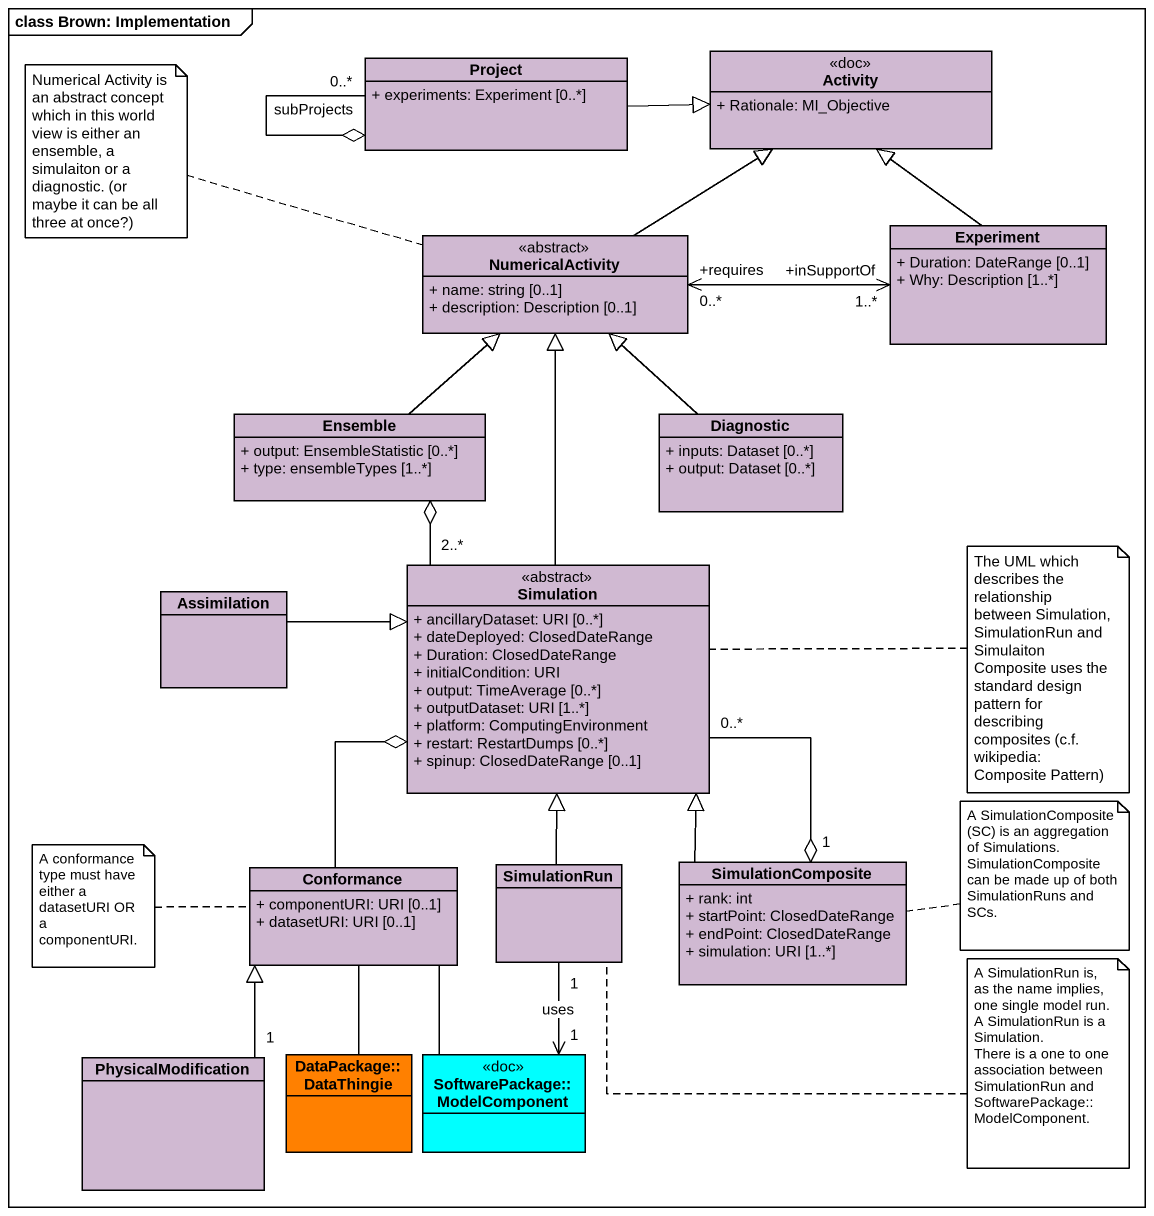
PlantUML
@startuml
mainframe class Brown: Implementation
hide circle
hide empty members
skinparam classAttributeIconSize 0
class Project #D0B9D2 {
  + experiments: Experiment [0..*]
}
class Activity <<doc>> #D0B9D2 {
  + Rationale: MI_Objective
}
class NumericalActivity <<abstract>> #D0B9D2 {
  + name: string [0..1]
  + description: Description [0..1]
}
class Experiment #D0B9D2 {
  + Duration: DateRange [0..1]
  + Why: Description [1..*]
}
class Ensemble #D0B9D2 {
  + output: EnsembleStatistic [0..*]
  + type: ensembleTypes [1..*]
}
class Diagnostic #D0B9D2 {
  + inputs: Dataset [0..*]
  + output: Dataset [0..*]
}
class Assimilation #D0B9D2
class Simulation <<abstract>> #D0B9D2 {
  + ancillaryDataset: URI [0..*]
  + dateDeployed: ClosedDateRange
  + Duration: ClosedDateRange
  + initialCondition: URI
  + output: TimeAverage [0..*]
  + outputDataset: URI [1..*]
  + platform: ComputingEnvironment
  + restart: RestartDumps [0..*]
  + spinup: ClosedDateRange [0..1]
}
class Conformance #D0B9D2 {
  + componentURI: URI [0..1]
  + datasetURI: URI [0..1]
}
class SimulationRun #D0B9D2
class SimulationComposite #D0B9D2 {
  + rank: int
  + startPoint: ClosedDateRange
  + endPoint: ClosedDateRange
  + simulation: URI [1..*]
}
class PhysicalModification #D0B9D2
class "DataPackage::DataThingie" as DataPackage_DataThingie #FF8000
class "SoftwarePackage::ModelComponent" as SoftwarePackage <<doc>> #00FFFF
Project "0..*" --o Project : subProjects
Project -right-|> Activity
NumericalActivity -up-|> Activity
NumericalActivity "+requires\n0..*" <-right-> "+inSupportOf\n1..*" Experiment
Experiment -up-|> Activity
Ensemble -up-|> NumericalActivity
Diagnostic -up-|> NumericalActivity
Assimilation -right-|> Simulation
Simulation -up-|> NumericalActivity
Simulation "2..*" -up-o Ensemble
Simulation "0..*" --o "1" SimulationComposite
Conformance -up-o Simulation
Conformance -- DataPackage_DataThingie
Conformance -- SoftwarePackage
SimulationRun -up-|> Simulation
SimulationRun "1" --> "1" SoftwarePackage : uses
SimulationComposite -up-|> Simulation
PhysicalModification "1" -up-|> Conformance
note left of NumericalActivity : Numerical Activity is an abstract concept which in this world view is either an ensemble, a simulaiton or a diagnostic. (or maybe it can be all three at once?)
note right of Simulation : The UML which describes the relationship between Simulation, SimulationRun and SimulaitonComposite uses the standard design pattern for describing composites (c.f. wikipedia:Composite Pattern)
note right of SimulationComposite
  A SimulationComposite (SC) is an aggregation of Simulations.
  SimulationComposite can be made up of both SimulationRuns and SCs.
end note
note left of Conformance : A conformance type must have either a datasetURI OR a componentURI.
note right of SimulationRun
  A SimulationRun is, as the name implies, one single model run.
  A SimulationRun is a Simulation.
  There is a one to one association between SimulationRun and SoftwarePackage::ModelComponent.
end note
@enduml
